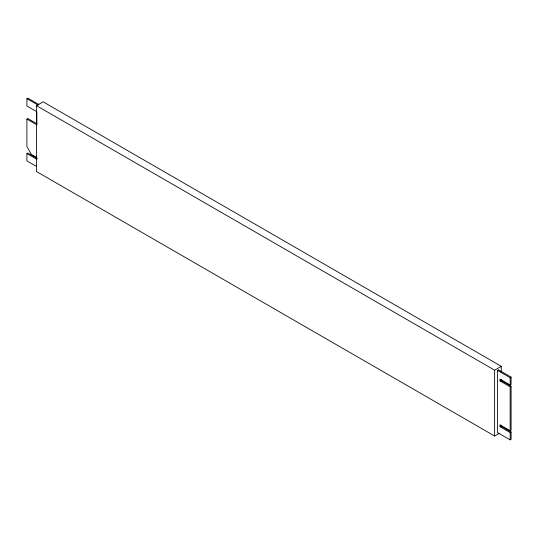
<?xml version="1.0" encoding="UTF-8"?>
<svg xmlns="http://www.w3.org/2000/svg" width="538" height="538" viewBox="0 0 538 538"><rect width="100%" height="100%" fill="white"/><g stroke="black" fill="none" stroke-linecap="round" stroke-linejoin="round"><path stroke-width="0.81" d="M36.564 166.457L26.9 160.875L26.9 153.559L36.84 159.295L36.84 157.547L31.379 154.393L26.9 146.511L26.9 119.086L36.84 124.829L36.84 111.729L26.9 105.993L26.9 98.669L27.848 98.124L38.891 104.5M499.277 433.346L494.624 436.036L36.47 171.521L36.47 105.663L43.127 101.817L501.275 366.331L501.275 372.168M26.9 119.086L27.848 118.542L37.082 123.868M26.9 153.559L27.848 153.007L37.082 158.34M36.47 105.663L494.624 370.171L501.275 366.331M497.475 370.352L498.423 369.808L511.1 377.125L511.1 384.441L510.152 384.993L500.01 379.135L500.01 380.965L510.152 386.822L511.1 386.271L511.1 430.178L510.152 430.73L500.01 424.872L500.01 426.708L510.152 432.559L511.1 432.007L511.1 439.331L510.152 439.876L497.475 432.559L497.475 370.352L510.152 377.676L511.1 377.125M500.01 380.965L500.959 380.42L511.1 386.271M500.01 426.708L500.959 426.157L511.1 432.007M26.9 98.669L37.942 105.044M510.152 377.676L510.152 384.993M510.152 386.822L510.152 430.73M510.152 432.559L510.152 439.876M501.275 379.667L501.275 381.334M501.275 425.524L501.275 427.192M500.959 379.196L500.959 380.42M500.959 424.939L500.959 426.157M494.624 370.171L494.624 436.036"/></g></svg>
